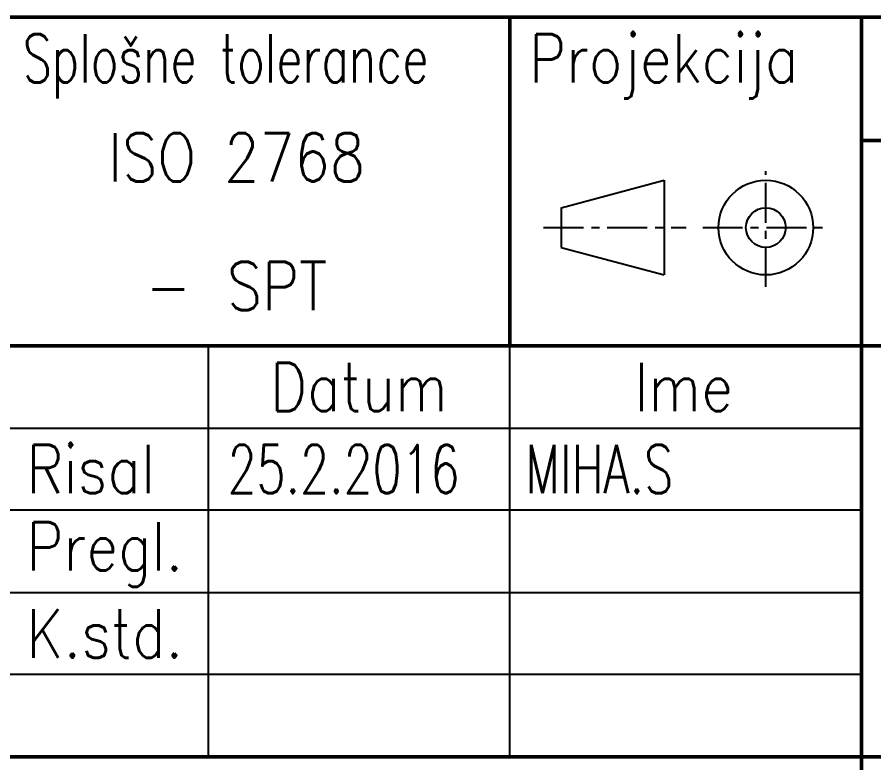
# Model space of a CAD drawing. Header units: millimetres. Extents: x -2290 to 830, y 1385 to 3624.
# Drawn here: x -239.1 to 106.6, y 1554.2 to 1855 of the extents above; entities that cross this region are included whole.
import ezdxf
from ezdxf.enums import TextEntityAlignment as Align

# ---------------------------------------------------------------- set-up
doc = ezdxf.new("R2010")
doc.units = ezdxf.units.MM
doc.header["$MEASUREMENT"] = 0
doc.linetypes.add('CENTER', pattern=[2, 1.25, -0.25, 0.25, -0.25])
doc.layers.add('05', color=1, linetype='Continuous')
doc.layers.add('7', color=4, linetype='CENTER')
for name, color, linetype, lineweight in [('Crta_025', 5, 'Continuous', 25), ('Crta_035', 3, 'Continuous', 35), ('Crta_05', 1, 'Continuous', 50)]:
    doc.layers.add(name, color=color, linetype=linetype, lineweight=lineweight)
doc.styles.add('TEHN_25', font='romans.shx', dxfattribs={"width": 0.85, "height": 2.5})

# ---------------------------------------------------------------- blocks, each defined once
blk = doc.blocks.new('PM_ZNAK')
at = {"layer": '05'}
for p, q in [((0, 0.623), (3.224, 1.482)), ((3.224, 1.482), (3.224, -1.482)), ((0, 0.623), (0, -0.623)), ((0, -0.623), (3.224, -1.482))]:
    blk.add_line(p, q, dxfattribs=at)
for radius in [1.482, 0.623]:
    blk.add_circle((6.405, 0), radius, dxfattribs=at)
at = {"layer": '7'}
for p, q in [((6.405, -1.85), (6.405, 1.762)), ((-0.559, 0), (3.912, 0)), ((4.428, 0), (8.383, 0))]:
    blk.add_line(p, q, dxfattribs=at)

msp = doc.modelspace()

# ---------------------------------------------------------------- linework, layer by layer
at = {"layer": 'Crta_025'}
for p, q in [((-161.9623, 1722.36376), (-161.9623, 1556.61376)), ((-40.2823, 1556.61376), (-40.2823, 1722.36376)), ((-668.9623, 1689.21376), (101.6777, 1689.21376)), ((101.6777, 1656.06376), (-668.9623, 1656.06376)), ((-668.9623, 1622.91376), (101.6777, 1622.91376)), ((101.6777, 1589.76376), (-668.9623, 1589.76376))]:
    msp.add_line(p, q, dxfattribs=at)
at = {"layer": 'Crta_05'}
for p, q in [((-668.9623, 1854.96376), (791.1977, 1854.96376)), ((-40.2823, 1854.96376), (-40.2823, 1722.36376)), ((101.6777, 1854.96376), (101.6777, 1424.01376)), ((101.6777, 1805.23876), (791.1977, 1805.23876)), ((-668.9623, 1722.36376), (791.1977, 1722.36376)), ((-243.0823, 1556.61376), (791.1977, 1556.61376))]:
    msp.add_line(p, q, dxfattribs=at)

# ---------------------------------------------------------------- block references
at = {"layer": '05', "color": 7, "xscale": 12.88487241981664, "yscale": 12.88487241981664, "zscale": 12.88487241981664}
msp.add_blockref('PM_ZNAK', (-19.48158, 1770.07644), dxfattribs=at)

# ---------------------------------------------------------------- texts
at = {"layer": 'Crta_025', "style": 'TEHN_25'}
for s, width, p in [('Splošne tolerance', 0.7, (-236.8423, 1828.63876)), ('Projekcija', 0.85, (-32.4823, 1828.63876)), ('Risal', 0.85, (-235.2823, 1662.88876)), ('Pregl.', 0.85, (-235.2823, 1631.68876)), ('K.std.', 0.85, (-235.2823, 1596.58876))]:
    msp.add_text(s, height=19.5, dxfattribs=dict(at, width=width)).set_placement(p)
at = {"layer": 'Crta_025', "style": 'TEHN_25', "width": 0.85}
for s, p in [('Datum', (-101.1223, 1696.03876)), ('Ime', (29.9177, 1696.03876))]:
    msp.add_text(s, height=19.5, dxfattribs=at).set_placement(p, align=Align.CENTER)
at = {"layer": 'Crta_035', "style": 'TEHN_25', "width": 0.85}
for s, p in [('ISO 2768', (-202.41239, 1788.66376)), ('- ', (-187.24588, 1736.79376))]:
    msp.add_text(s, height=19.5, dxfattribs=at).set_placement(p)
at = {"layer": 'Crta_035', "style": 'TEHN_25'}
for tag, p, s, width in [('SPT', (-154.41599, 1736.79376), 'm K', 0.85), ('25.2.2016', (-154.1623, 1662.88876), '2011.2.13', 0.7), ('MIHA.S', (-34.0423, 1662.88876), '', 0.7)]:
    msp.add_attdef(tag, p, s, height=19.5, dxfattribs=dict(at, width=width))

doc.saveas('drawing.dxf')
